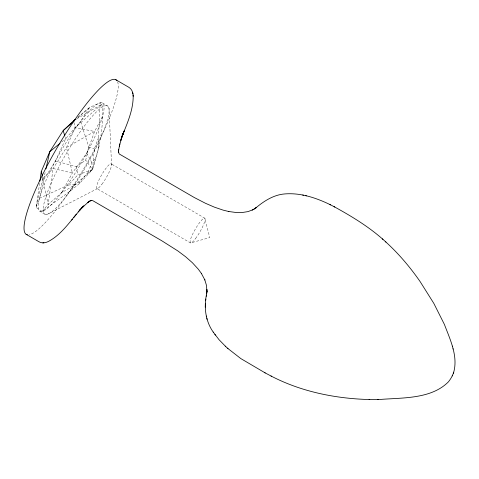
<?xml version="1.0" encoding="UTF-8"?>
<svg xmlns="http://www.w3.org/2000/svg" width="479" height="479" viewBox="0 0 479 479"><rect width="100%" height="100%" fill="white"/><g stroke="black" fill="none" stroke-linecap="round" stroke-linejoin="round"><path stroke-width="0.36" stroke-dasharray="2.4 1.8" d="M39.613 183.253L36.159 207.515L42.056 211.365L69.641 191.516L79.508 183.535L92.501 169.518L98.572 147.933L98.458 137.701L100.177 102.835L89.854 107.242L76.987 117.882M98.458 137.701L94.315 149.005L92.501 169.518L75.251 184.607L69.641 191.516M42.056 211.365L48.151 204.497L61.653 192.684L79.358 182.254L88.106 172.35L92.501 169.518C99.327 148.538 104.296 126.372 101.853 104.224L100.177 102.835M76.832 118.786L101.853 104.224L74.999 127.636L66.497 147.466L53.103 168.524L42.661 178.475L36.159 207.515L39.488 198.258L45.319 171.698M42.589 176.901L43.403 180.284L55.444 161.04L76.281 166.566L85.717 160.19L88.747 146.963L80.586 121.516L89.854 107.242L75.963 119.415M98.572 147.933L99.734 144.203M61.653 192.684L72.365 172.997L86.789 153.154L94.608 131.462L102.751 115.936M88.106 172.35L91.824 162.656L96.004 157.603M55.444 161.04L65.647 138.748L80.586 121.516M39.488 198.258L68.365 185.02L77.82 174.937L92.501 169.518L85.717 160.19M61.683 141.976L65.647 138.748L65.03 136.713M68.365 185.02L75.251 184.607M88.747 146.963L94.315 149.005M102.614 103.063L107.673 106.003L109.026 108.392L111.547 164.86L111.194 163.842L204.79 218.196L209.742 237.608L190.534 242.967L96.938 188.606L97.632 188.504L49.086 213.502C45.912 215.855 42.673 212.975 39.973 211.317M86.789 153.154L91.824 162.656M42.661 178.475L48.151 204.497L53.103 168.524L72.365 172.997L66.497 147.466L94.608 131.462L74.999 127.636L74.035 122.75M76.281 166.566L77.82 174.937M79.358 182.254L79.508 183.535M117.583 81.765A89.351 16.807 -59.9 0 1 86.316 164.399A89.351 16.807 -59.9 0 1 29.339 234.686M195.522 238.572A14.298 2.688 -59.9 0 0 204.922 218.31A14.298 2.688 -59.9 0 0 192.354 234.776A14.298 2.688 -59.9 0 0 195.522 238.572M101.925 184.217A14.298 2.688 -59.9 0 0 111.326 163.956A14.298 2.688 -59.9 0 0 98.758 180.415A14.298 2.688 -59.9 0 0 101.925 184.217M67.09 195.127A62.545 11.765 -59.9 0 0 108.212 106.482A62.545 11.765 -59.9 0 0 53.229 178.499A62.545 11.765 -59.9 0 0 67.09 195.127M62.03 192.193A62.545 11.765 -59.9 0 0 103.153 103.542A62.545 11.765 -59.9 0 0 48.169 175.565A62.545 11.765 -59.9 0 0 62.03 192.193"/><path stroke-width="0.72" d="M385.379 241.572C398.51 253.457 410.024 267.054 420.119 281.586L433.812 303.369L444.41 324.451C450.026 339.318 458.289 356.172 453.649 372.464M213.688 332.737C205.754 321.972 203.725 307.943 206.419 295.028M205.305 307.123L205.341 305.925M205.365 304.937L205.401 303.776M206.245 296.285L206.94 291.268L206.683 293.513L206.952 289.538L206.862 291.531L206.539 285.592L204.707 279.574L204.886 279.981L201.324 273.323L201.527 273.617L198.306 269.198L192.378 262.726L185.601 256.744L177.919 250.984L161.692 240.709L92.555 200.521L90.435 200.695L91.196 200.402L89.854 200.994L90.705 200.569L87.801 202.419L88.962 201.533L81.987 207.76L82.921 206.844M205.689 300.411L205.874 299.058M39.931 181.05L41.29 171.494L49.792 151.663L63.186 130.605L75.305 119.265M45.96 168.836L49.792 151.663L59.983 143.359M377.548 399.624L378.141 399.624C401.001 397.54 430.699 399.708 448.422 381.847C450.541 379.23 452.26 376.266 453.421 373.105M453.338 373.339L453.745 372.189M122.133 136.299L124.247 130.827L121.223 138.641L123.738 131.851L120.624 140.784L121.858 137.162L119.301 146.131L119.804 143.975L118.606 150.274L118.708 149.55L118.582 152.37L118.564 151.885L119.169 153.933L194.294 197.528L205.497 203.3L214.311 207.114L223.124 210.125L228.884 211.556L228.579 211.484L236.818 212.604L241.548 212.616L248.05 211.598L252.87 209.742M123.217 133.485L122.103 136.228C127.18 123.45 133.186 110.332 133.192 96.333C133.12 92.944 132.036 89.052 128.851 87.31L115.858 79.759M452.212 375.925L452.553 375.213M76.383 214.149C68.192 224.19 60.097 235.255 48.421 241.464C45.439 242.973 41.577 243.613 38.679 241.578L26.111 234.285M71.724 220.029L72.371 219.226M73.748 217.502L80.694 209.101L79.424 210.521M78.197 211.85L82.148 207.581M79.957 209.892L83.891 205.844L81.035 208.784M74.299 120.876L63.186 130.605L64.827 136.036M253.942 209.149L256.445 207.473L255.541 208.131C263.947 201.084 273.707 194.725 284.951 193.917C300.866 192.666 316.547 197.983 330.654 204.892M73.628 120.654L75.55 119.534M252.158 210.137L254.684 208.742M42.876 242.883L43.888 242.835M271 375.997C301.165 391.708 335.282 398.576 369.093 399.534L369.734 399.534M369.093 399.534L378.141 399.624M302.698 195.037L303.482 195.21M305.608 195.672L306.404 195.851M334.061 206.653C352.442 216.742 370.554 227.759 385.972 242.111M227.387 348.119L240.811 358.585L265.216 372.937M329.917 204.515L334.791 207.03M264.48 372.56L271.731 376.374M382.338 238.859L382.937 239.404M213.221 332.061L219.029 339.695L225.831 346.676M225.226 346.131L227.998 348.664M214.873 334.414L215.34 335.096M452.32 346.113L452.41 346.467M453.002 348.736L453.086 349.065M206.245 316.05L206.473 316.936M206.85 318.397L207.084 319.307M42.427 176.224L41.29 171.494L41.565 172.889M132.671 92.609L132.934 93.77M133.108 95.034L133.192 96.333M27.447 234.782A89.351 16.807 -59.9 0 1 56.456 148.879A89.351 16.807 -59.9 0 1 116.882 80.592"/></g></svg>
